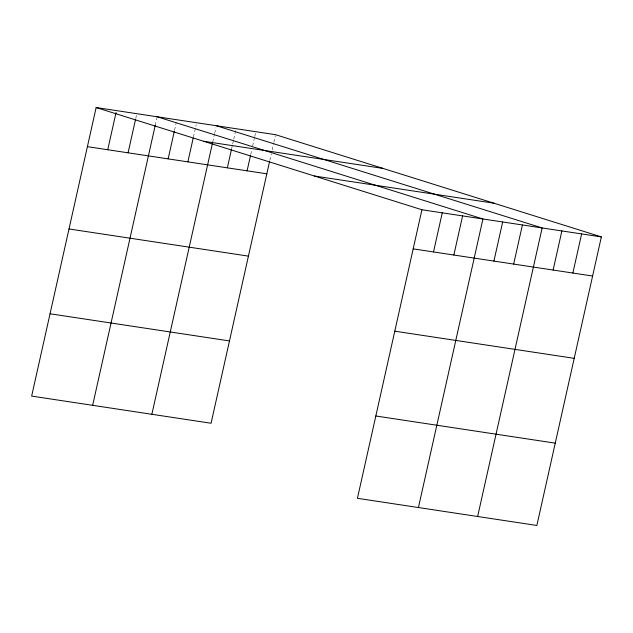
<?xml version="1.0" encoding="UTF-8"?>
<svg xmlns="http://www.w3.org/2000/svg" width="633" height="633" viewBox="0 0 633 633"><rect width="100%" height="100%" fill="white"/><g stroke="black" fill="none" stroke-linecap="round" stroke-linejoin="round"><path stroke-width="0.47" stroke-dasharray="3.17 2.37" d="M135.747 118.466L136.601 114.652M155.235 125.358L156.937 117.73M174.542 130.256L176.251 122.62M193.421 137.06L196.198 124.654M212.735 141.95L214.437 134.323M214.65 133.365L215.932 127.644M231.615 148.755L232.469 144.941M232.683 143.984L233.537 140.17M233.751 139.213L235.88 129.678M250.715 154.602L251.784 149.839M252.63 146.017L254.553 137.432M254.767 136.483L255.621 132.661M269.808 160.458L271.304 153.779M272.158 149.958L273.646 143.28M273.86 142.33L275.355 135.652"/><path stroke-width="0.95" d="M96.145 107.539L421.926 209.752L357.431 498.306L536.855 525.461L601.35 236.908L275.569 134.694L96.145 107.539L31.65 396.092L211.074 423.248L269.595 161.407M107.737 149.736L116.053 112.524M128.072 152.806L135.541 119.423M92.655 405.326L155.235 125.358M168.141 158.875L174.328 131.205M187.882 161.866L193.215 138.01M151.865 414.283L212.522 142.908M227.35 167.84L231.401 149.712M247.092 170.823L250.502 155.56M433.518 251.95L442.261 212.83M453.853 255.028L462.596 215.908M418.437 507.539L482.932 218.986L157.15 116.773M493.922 261.089L502.665 221.977M513.664 264.08L522.407 224.96M477.646 516.496L542.141 227.951L216.359 125.738M553.131 270.054L561.875 230.934M572.873 273.037L581.616 233.925M203.66 141.27L383.076 168.425M314.419 176.021L493.843 203.177M87.401 146.658L266.825 173.814M421.926 209.752L601.35 236.908M413.191 248.872L592.607 276.028M69.005 228.964L248.429 256.128M394.786 331.186L574.21 358.341M50.047 313.778L229.47 340.934M375.828 415.992L555.252 443.147"/></g></svg>
